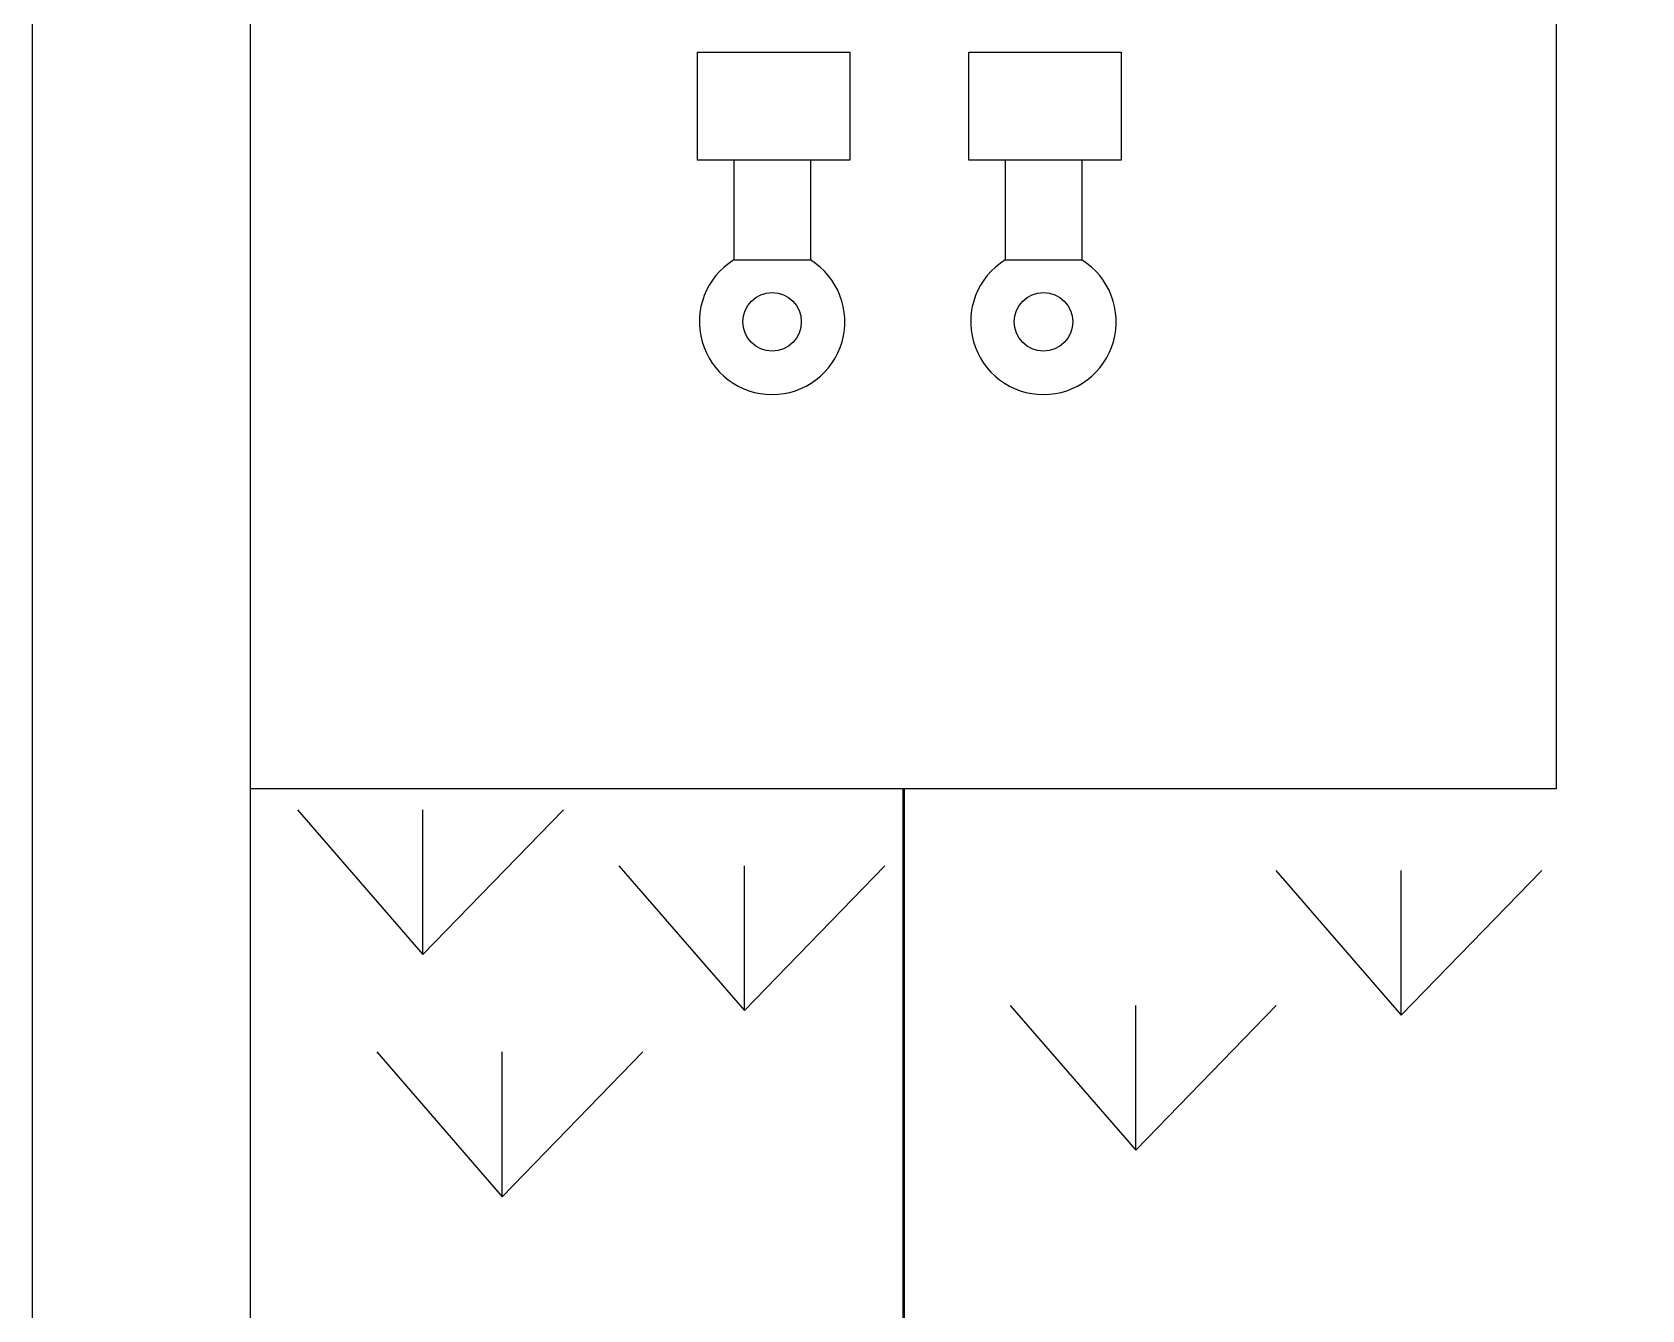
# Model space of a CAD drawing. Header units: inches. Extents: x -287940 to 417543, y -666909 to 91149.
# Drawn here: x -177863 to -144827, y -530303 to -504097 of the extents above; entities that cross this region are included whole.
import ezdxf

# ---------------------------------------------------------------- set-up
doc = ezdxf.new("R2010")
doc.units = ezdxf.units.IN
doc.header["$MEASUREMENT"] = 0

msp = doc.modelspace()

# ---------------------------------------------------------------- linework, layer by layer
at = {"ltscale": 5}
for p, q in [((-177863.4, -455830.815), (-177863.4, -666908.681)), ((-173381.673, -661473.581), (-173381.673, -455830.815)), ((-163464.841, -506721.08), (-163464.841, -508768.071)), ((-161889.377, -506721.08), (-161889.377, -508768.071)), ((-157895.605, -506721.08), (-157895.605, -508768.071)), ((-156320.142, -506721.08), (-156320.142, -508768.071)), ((-163464.841, -508768.071), (-161889.377, -508768.071)), ((-157895.605, -508768.071), (-156320.142, -508768.071))]:
    msp.add_line(p, q, dxfattribs=at)
at = {"color": 5, "lineweight": 50, "ltscale": 5}
msp.add_line((-159981.686, -519615.157), (-159981.686, -531016.819), dxfattribs=at)
at = {"color": 3, "ltscale": 5}
for p, q in [((-172418.1, -520047.969), (-169842.8, -523017.119)), ((-169842.8, -523017.119), (-166958.4, -520047.969)), ((-169842.8, -523017.119), (-169842.8, -520047.969)), ((-165820.6, -521194.069), (-163245.3, -524163.219)), ((-163245.3, -524163.219), (-160360.9, -521194.069)), ((-163245.3, -524163.219), (-163245.3, -521194.069)), ((-152338.7, -521289.569), (-149763.4, -524258.719)), ((-149763.4, -524258.719), (-146879, -521289.569)), ((-149763.4, -524258.719), (-149763.4, -521289.569)), ((-157788.8, -524059.369), (-155213.5, -527028.519)), ((-155213.5, -527028.519), (-152329.1, -524059.369)), ((-155213.5, -527028.519), (-155213.5, -524059.369)), ((-170792.6, -525014.369), (-168217.3, -527983.519)), ((-168217.3, -527983.519), (-165332.9, -525014.369)), ((-168217.3, -527983.519), (-168217.3, -525014.369))]:
    msp.add_line(p, q, dxfattribs=at)
at = {"ltscale": 5}
for points in [[(-173381.673, -458365.738), (-136581.7, -458365.738), (-136581.7, -620932.738), (-173381.673, -620932.738)], [(-173381.673, -494682.638), (-146581.7, -494682.638), (-146581.7, -519615.157), (-173381.673, -519615.157)], [(-164206.155, -504509.357), (-161082.045, -504509.357), (-161082.045, -506721.08), (-164206.155, -506721.08)], [(-158636.92, -504509.357), (-155512.81, -504509.357), (-155512.81, -506721.08), (-158636.92, -506721.08)]]:
    msp.add_lwpolyline(points, close=True, dxfattribs=at)
for centre in [(-162677.109, -510036.551), (-157107.873, -510036.551)]:
    msp.add_circle(centre, 599.6, dxfattribs=at)
for centre in [(-162677.109, -510036.551), (-157107.873, -510036.551)]:
    msp.add_arc(centre, 1493.172, 121.8404686, 58.1595314, dxfattribs=at)

doc.saveas('drawing.dxf')
